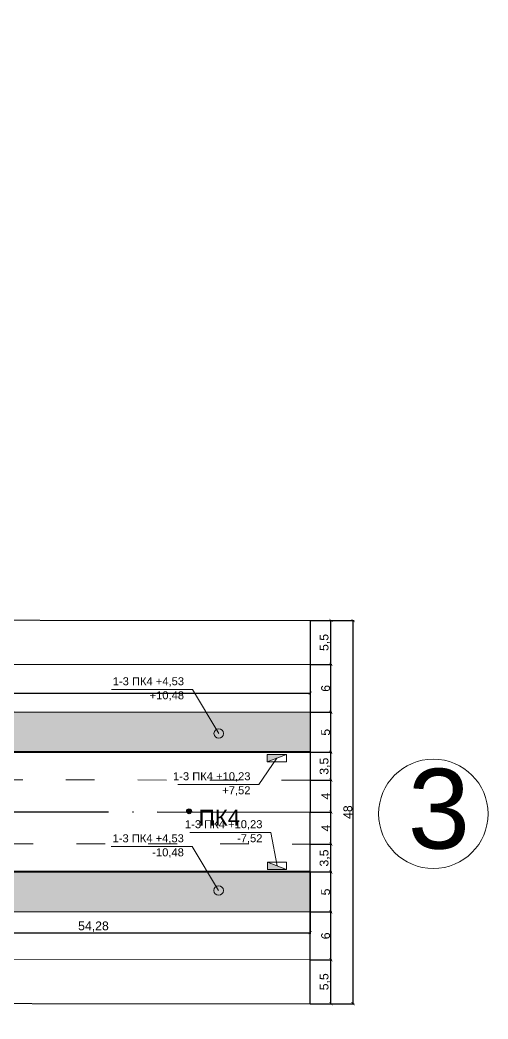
# Model space of a CAD drawing. Header units: millimetres. Extents: x -2123 to 5424, y -1286 to 835.
# Drawn here: x 1958.4 to 2016.9, y 3.3 to 128.4 of the extents above; entities that cross this region are included whole.
import ezdxf

# ---------------------------------------------------------------- set-up
doc = ezdxf.new("R2010")
doc.units = ezdxf.units.MM
doc.linetypes.add('ACAD_ISO03W100', pattern=[30, 12, -18])
doc.linetypes.add('ACAD_ISO04W100', pattern=[30, 24, -3, 0, -3])
doc.layers.get('0').update_dxf_attribs({"lineweight": 15})
for name, color, linetype, lineweight in [('1 Відмітки', 7, 'Continuous', 25), ('вертикалка', 6, 'Continuous', 15), ('Дор. Розм.', 7, 'Continuous', 50), ('дорога', 126, 'Continuous', 25), ('поздовжній профіль', 250, 'Continuous', 15), ('Позначки Наталії Симочко_Ном._пера__7', 7, 'Continuous', 18), ('Текст', 7, 'Continuous', 15), ('Інж. мережі', 205, 'Continuous', 18)]:
    doc.layers.add(name, color=color, linetype=linetype, lineweight=lineweight)
doc.layers.add('Вісь', color=170, linetype='ACAD_ISO04W100')
doc.layers.add('Осі', color=164, linetype='Continuous')
doc.layers.add('Озелення', color=7, linetype='Continuous', lineweight=15, true_color=0x2bad00)
doc.styles.get("Standard").update_dxf_attribs({"font": 'arial.ttf'})
doc.styles.add('СГЕНЕРИР_СТИЛЬ_1', font='arial.ttf')
doc.dimstyles.new('Переход', dxfattribs={"dimscale": 0.1, "dimtxt": 11, "dimasz": 4, "dimexe": 1.25, "dimexo": 0.625, "dimgap": 0.9, "dimtad": 1, "dimtxsty": 'Standard', "dimblk": 'ARCHTICK', "dimcen": 2.5, "dimadec": 0, "dimazin": 0, "dimtfac": 1, "dimtmove": 0, "dimatfit": 3, "dimldrblk": 'ARCHTICK', "dimfxl": 1, "dimarcsym": 0})

# ---------------------------------------------------------------- blocks, each defined once
blk = doc.blocks.new('6')
at = {"layer": '1 Відмітки', "transparency": 33554559}
h = blk.add_hatch(color=256, dxfattribs=at)
h.dxf.hatch_style = 1
edge = h.paths.add_edge_path()
edge.add_arc((-467.508, 342.132), 0.2, 0, 360)
at = {"layer": '1 Відмітки'}
blk.add_circle((-467.508, 342.132), 0.2, dxfattribs=at)
blk = doc.blocks.new('_ArchTick')
at = {"color": 0, "linetype": 'ByBlock', "const_width": 0.15}
blk.add_lwpolyline([(-0.5, -0.5), (0.5, 0.5)], dxfattribs=at)
blk = doc.blocks.new('*D730')
at = {"layer": 'Defpoints', "color": 0, "lineweight": 20, "transparency": 16777216}
for p in [(1994.68, 10.69), (1997.27, 10.69), (1994.67, 5.19)]:
    blk.add_point(p, dxfattribs=at)
at = {"layer": 'вертикалка', "color": 0, "lineweight": -2, "transparency": 16777216}
for p, q in [((1994.74, 10.69), (1997.4, 10.69)), ((1997.27, 5.19), (1997.27, 10.69)), ((1994.73, 5.19), (1997.4, 5.19))]:
    blk.add_line(p, q, dxfattribs=at)
at = {"layer": 'вертикалка', "color": 0, "lineweight": -2, "transparency": 16777216, "xscale": 0.4, "yscale": 0.4, "zscale": 0.4}
for p, rotation in [((1997.27, 10.69), 90), ((1997.27, 5.19), 270)]:
    blk.add_blockref('_ArchTick', p, dxfattribs=dict(at, rotation=rotation))
at = {"layer": 'вертикалка', "color": 0, "lineweight": 20, "transparency": 16777216, "insert": (1996.52, 7.94), "char_height": 1.1, "attachment_point": 5, "rotation": 90}
blk.add_mtext('5,5', dxfattribs=at)
blk = doc.blocks.new('*D731')
at = {"layer": 'Defpoints', "color": 0, "lineweight": 20, "transparency": 16777216}
for p in [(1994.68, 16.69), (1997.27, 16.69), (1994.68, 10.69)]:
    blk.add_point(p, dxfattribs=at)
at = {"layer": 'вертикалка', "color": 0, "lineweight": -2, "transparency": 16777216}
for p, q in [((1994.75, 16.69), (1997.4, 16.69)), ((1997.27, 10.69), (1997.27, 16.69)), ((1994.74, 10.69), (1997.4, 10.69))]:
    blk.add_line(p, q, dxfattribs=at)
at = {"layer": 'вертикалка', "color": 0, "lineweight": -2, "transparency": 16777216, "xscale": 0.4, "yscale": 0.4, "zscale": 0.4}
for p, rotation in [((1997.27, 16.69), 90), ((1997.27, 10.69), 270)]:
    blk.add_blockref('_ArchTick', p, dxfattribs=dict(at, rotation=rotation))
at = {"layer": 'вертикалка', "color": 0, "lineweight": 20, "transparency": 16777216, "insert": (1996.62, 13.69), "char_height": 1.1, "attachment_point": 5, "rotation": 90}
blk.add_mtext('6', dxfattribs=at)
blk = doc.blocks.new('*D732')
at = {"layer": 'Defpoints', "color": 0, "lineweight": 20, "transparency": 16777216}
for p in [(1994.69, 25.19), (1997.27, 25.19), (1994.69, 21.69)]:
    blk.add_point(p, dxfattribs=at)
at = {"layer": 'вертикалка', "color": 0, "lineweight": -2, "transparency": 16777216}
for p, q in [((1994.76, 25.19), (1997.4, 25.19)), ((1997.27, 21.69), (1997.27, 25.19)), ((1994.75, 21.69), (1997.4, 21.69))]:
    blk.add_line(p, q, dxfattribs=at)
at = {"layer": 'вертикалка', "color": 0, "lineweight": -2, "transparency": 16777216, "xscale": 0.4, "yscale": 0.4, "zscale": 0.4}
for p, rotation in [((1997.27, 25.19), 90), ((1997.27, 21.69), 270)]:
    blk.add_blockref('_ArchTick', p, dxfattribs=dict(at, rotation=rotation))
at = {"layer": 'вертикалка', "color": 0, "lineweight": 20, "transparency": 16777216, "insert": (1996.52, 23.44), "char_height": 1.1, "attachment_point": 5, "rotation": 90}
blk.add_mtext('3,5', dxfattribs=at)
blk = doc.blocks.new('*D733')
at = {"layer": 'Defpoints', "color": 0, "lineweight": 20, "transparency": 16777216}
for p in [(1994.7, 29.19), (1997.27, 29.19), (1994.69, 25.19)]:
    blk.add_point(p, dxfattribs=at)
at = {"layer": 'вертикалка', "color": 0, "lineweight": -2, "transparency": 16777216}
for p, q in [((1994.76, 29.19), (1997.4, 29.19)), ((1997.27, 25.19), (1997.27, 29.19)), ((1994.76, 25.19), (1997.4, 25.19))]:
    blk.add_line(p, q, dxfattribs=at)
at = {"layer": 'вертикалка', "color": 0, "lineweight": -2, "transparency": 16777216, "xscale": 0.4, "yscale": 0.4, "zscale": 0.4}
for p, rotation in [((1997.27, 29.19), 90), ((1997.27, 25.19), 270)]:
    blk.add_blockref('_ArchTick', p, dxfattribs=dict(at, rotation=rotation))
at = {"layer": 'вертикалка', "color": 0, "lineweight": 20, "transparency": 16777216, "insert": (1996.63, 27.19), "char_height": 1.1, "attachment_point": 5, "rotation": 90}
blk.add_mtext('4', dxfattribs=at)
blk = doc.blocks.new('*D734')
at = {"layer": 'Defpoints', "color": 0, "lineweight": 20, "transparency": 16777216}
for p in [(1994.7, 33.19), (1997.27, 33.19), (1994.7, 29.19)]:
    blk.add_point(p, dxfattribs=at)
at = {"layer": 'вертикалка', "color": 0, "lineweight": -2, "transparency": 16777216}
for p, q in [((1994.76, 33.19), (1997.4, 33.19)), ((1997.27, 29.19), (1997.27, 33.19)), ((1994.76, 29.19), (1997.4, 29.19))]:
    blk.add_line(p, q, dxfattribs=at)
at = {"layer": 'вертикалка', "color": 0, "lineweight": -2, "transparency": 16777216, "xscale": 0.4, "yscale": 0.4, "zscale": 0.4}
for p, rotation in [((1997.27, 33.19), 90), ((1997.27, 29.19), 270)]:
    blk.add_blockref('_ArchTick', p, dxfattribs=dict(at, rotation=rotation))
at = {"layer": 'вертикалка', "color": 0, "lineweight": 20, "transparency": 16777216, "insert": (1996.63, 31.19), "char_height": 1.1, "attachment_point": 5, "rotation": 90}
blk.add_mtext('4', dxfattribs=at)
blk = doc.blocks.new('*D735')
at = {"layer": 'Defpoints', "color": 0, "lineweight": 20, "transparency": 16777216}
for p in [(1994.71, 36.69), (1997.27, 36.69), (1994.7, 33.19)]:
    blk.add_point(p, dxfattribs=at)
at = {"layer": 'вертикалка', "color": 0, "lineweight": -2, "transparency": 16777216}
for p, q in [((1994.77, 36.69), (1997.4, 36.69)), ((1997.27, 33.19), (1997.27, 36.69)), ((1994.76, 33.19), (1997.4, 33.19))]:
    blk.add_line(p, q, dxfattribs=at)
at = {"layer": 'вертикалка', "color": 0, "lineweight": -2, "transparency": 16777216, "xscale": 0.4, "yscale": 0.4, "zscale": 0.4}
for p, rotation in [((1997.27, 36.69), 90), ((1997.27, 33.19), 270)]:
    blk.add_blockref('_ArchTick', p, dxfattribs=dict(at, rotation=rotation))
at = {"layer": 'вертикалка', "color": 0, "lineweight": 20, "transparency": 16777216, "insert": (1996.52, 34.94), "char_height": 1.1, "attachment_point": 5, "rotation": 90}
blk.add_mtext('3,5', dxfattribs=at)
blk = doc.blocks.new('*D736')
at = {"layer": 'Defpoints', "color": 0, "lineweight": 20, "transparency": 16777216}
for p in [(1994.71, 41.69), (1997.27, 41.69), (1994.71, 36.69)]:
    blk.add_point(p, dxfattribs=at)
at = {"layer": 'вертикалка', "color": 0, "lineweight": -2, "transparency": 16777216}
for p, q in [((1994.77, 41.69), (1997.4, 41.69)), ((1997.27, 36.69), (1997.27, 41.69)), ((1994.77, 36.69), (1997.4, 36.69))]:
    blk.add_line(p, q, dxfattribs=at)
at = {"layer": 'вертикалка', "color": 0, "lineweight": -2, "transparency": 16777216, "xscale": 0.4, "yscale": 0.4, "zscale": 0.4}
for p, rotation in [((1997.27, 41.69), 90), ((1997.27, 36.69), 270)]:
    blk.add_blockref('_ArchTick', p, dxfattribs=dict(at, rotation=rotation))
at = {"layer": 'вертикалка', "color": 0, "lineweight": 20, "transparency": 16777216, "insert": (1996.62, 39.19), "char_height": 1.1, "attachment_point": 5, "rotation": 90}
blk.add_mtext('5', dxfattribs=at)
blk = doc.blocks.new('*D737')
at = {"layer": 'Defpoints', "color": 0, "lineweight": 20, "transparency": 16777216}
for p in [(1994.72, 47.69), (1997.27, 47.69), (1994.71, 41.69)]:
    blk.add_point(p, dxfattribs=at)
at = {"layer": 'вертикалка', "color": 0, "lineweight": -2, "transparency": 16777216}
for p, q in [((1994.78, 47.69), (1997.4, 47.69)), ((1997.27, 41.69), (1997.27, 47.69)), ((1994.77, 41.69), (1997.4, 41.69))]:
    blk.add_line(p, q, dxfattribs=at)
at = {"layer": 'вертикалка', "color": 0, "lineweight": -2, "transparency": 16777216, "xscale": 0.4, "yscale": 0.4, "zscale": 0.4}
for p, rotation in [((1997.27, 47.69), 90), ((1997.27, 41.69), 270)]:
    blk.add_blockref('_ArchTick', p, dxfattribs=dict(at, rotation=rotation))
at = {"layer": 'вертикалка', "color": 0, "lineweight": 20, "transparency": 16777216, "insert": (1996.62, 44.69), "char_height": 1.1, "attachment_point": 5, "rotation": 90}
blk.add_mtext('6', dxfattribs=at)
blk = doc.blocks.new('*D738')
at = {"layer": 'Defpoints', "color": 0, "lineweight": 20, "transparency": 16777216}
for p in [(1994.73, 53.19), (1997.27, 53.19), (1994.72, 47.69)]:
    blk.add_point(p, dxfattribs=at)
at = {"layer": 'вертикалка', "color": 0, "lineweight": -2, "transparency": 16777216}
for p, q in [((1994.79, 53.19), (1997.4, 53.19)), ((1997.27, 47.69), (1997.27, 53.19)), ((1994.78, 47.69), (1997.4, 47.69))]:
    blk.add_line(p, q, dxfattribs=at)
at = {"layer": 'вертикалка', "color": 0, "lineweight": -2, "transparency": 16777216, "xscale": 0.4, "yscale": 0.4, "zscale": 0.4}
for p, rotation in [((1997.27, 53.19), 90), ((1997.27, 47.69), 270)]:
    blk.add_blockref('_ArchTick', p, dxfattribs=dict(at, rotation=rotation))
at = {"layer": 'вертикалка', "color": 0, "lineweight": 20, "transparency": 16777216, "insert": (1996.52, 50.44), "char_height": 1.1, "attachment_point": 5, "rotation": 90}
blk.add_mtext('5,5', dxfattribs=at)
blk = doc.blocks.new('*D739')
at = {"layer": 'Defpoints', "color": 0, "lineweight": 20, "transparency": 16777216}
for p in [(1994.67, 53.19), (2000.05, 53.19), (1994.67, 5.19)]:
    blk.add_point(p, dxfattribs=at)
at = {"layer": 'вертикалка', "color": 0, "lineweight": -2, "transparency": 16777216}
for p, q in [((1994.73, 53.19), (2000.18, 53.19)), ((2000.05, 5.19), (2000.05, 53.19)), ((1994.73, 5.19), (2000.18, 5.19))]:
    blk.add_line(p, q, dxfattribs=at)
at = {"layer": 'вертикалка', "color": 0, "lineweight": -2, "transparency": 16777216, "xscale": 0.4, "yscale": 0.4, "zscale": 0.4}
for p, rotation in [((2000.05, 53.19), 90), ((2000.05, 5.19), 270)]:
    blk.add_blockref('_ArchTick', p, dxfattribs=dict(at, rotation=rotation))
at = {"layer": 'вертикалка', "color": 0, "lineweight": 20, "transparency": 16777216, "insert": (1999.4, 29.19), "char_height": 1.1, "attachment_point": 5, "rotation": 90}
blk.add_mtext('48', dxfattribs=at)
blk = doc.blocks.new('*D740')
at = {"layer": 'Defpoints', "color": 0, "lineweight": 20, "transparency": 16777216}
for p in [(1940.41, 21.75), (1994.69, 21.69), (1994.69, 14.09)]:
    blk.add_point(p, dxfattribs=at)
at = {"layer": 'вертикалка', "color": 0, "lineweight": -2, "transparency": 16777216}
for p, q in [((1940.41, 21.69), (1940.41, 13.96)), ((1994.69, 21.63), (1994.69, 13.96)), ((1940.41, 14.09), (1994.69, 14.09))]:
    blk.add_line(p, q, dxfattribs=at)
at = {"layer": 'вертикалка', "color": 0, "lineweight": -2, "transparency": 16777216, "xscale": 0.4, "yscale": 0.4, "zscale": 0.4, "rotation": 180}
blk.add_blockref('_ArchTick', (1940.41, 14.09), dxfattribs=at)
at = {"layer": 'вертикалка', "color": 0, "lineweight": -2, "transparency": 16777216, "xscale": 0.4, "yscale": 0.4, "zscale": 0.4}
blk.add_blockref('_ArchTick', (1994.69, 14.09), dxfattribs=at)
at = {"layer": 'вертикалка', "color": 0, "lineweight": 20, "transparency": 16777216, "insert": (1967.55, 14.84), "char_height": 1.1, "attachment_point": 5}
blk.add_mtext('54,28', dxfattribs=at)
blk = doc.blocks.new('столб')
at = {"layer": 'поздовжній профіль', "color": 160}
for points in [[(-500, 0, 0, 0, 0), (-1000, 0, 350, 0, 0), (-1700, 0, 0, 0, 0)], [(500, 0, 0, 0, 0), (1000, 0, 350, 0, 0), (1700, 0, 0, 0, 0)]]:
    blk.add_lwpolyline(points, format="xyseb", dxfattribs=at)
blk.add_circle((0, 0), 500, dxfattribs=at)
blk = doc.blocks.new('*D925')
at = {"layer": 'Defpoints', "color": 0, "transparency": 16777216}
for p in [(1994.71, 44.08), (1883.4, 41.82), (1994.71, 41.69)]:
    blk.add_point(p, dxfattribs=at)
at = {"layer": 'Інж. мережі', "color": 0, "lineweight": -2, "transparency": 16777216}
for p, q in [((1883.4, 41.88), (1883.4, 44.21)), ((1883.4, 44.08), (1994.71, 44.08)), ((1994.71, 41.75), (1994.71, 44.21))]:
    blk.add_line(p, q, dxfattribs=at)
at = {"layer": 'Інж. мережі', "color": 0, "lineweight": -2, "transparency": 16777216, "xscale": 0.4, "yscale": 0.4, "zscale": 0.4, "rotation": 180}
blk.add_blockref('_ArchTick', (1883.4, 44.08), dxfattribs=at)
at = {"layer": 'Інж. мережі', "color": 0, "lineweight": -2, "transparency": 16777216, "xscale": 0.4, "yscale": 0.4, "zscale": 0.4}
blk.add_blockref('_ArchTick', (1994.71, 44.08), dxfattribs=at)
at = {"layer": 'Інж. мережі', "color": 0, "transparency": 16777216, "insert": (1939.05, 44.83), "char_height": 1.1, "attachment_point": 5}
blk.add_mtext('111,32', dxfattribs=at)
blk = doc.blocks.new('*D985')
at = {"layer": 'Defpoints', "color": 0, "transparency": 16777216}
for p in [(1994.68, 21.69), (1997.27, 21.69), (1994.68, 16.69)]:
    blk.add_point(p, dxfattribs=at)
at = {"layer": 'Інж. мережі', "color": 0, "lineweight": -2, "transparency": 16777216}
for p, q in [((1994.75, 21.69), (1997.4, 21.69)), ((1997.27, 16.69), (1997.27, 21.69)), ((1994.75, 16.69), (1997.4, 16.69))]:
    blk.add_line(p, q, dxfattribs=at)
at = {"layer": 'Інж. мережі', "color": 0, "lineweight": -2, "transparency": 16777216, "xscale": 0.4, "yscale": 0.4, "zscale": 0.4}
for p, rotation in [((1997.27, 21.69), 90), ((1997.27, 16.69), 270)]:
    blk.add_blockref('_ArchTick', p, dxfattribs=dict(at, rotation=rotation))
at = {"layer": 'Інж. мережі', "color": 0, "transparency": 16777216, "insert": (1996.62, 19.19), "char_height": 1.1, "attachment_point": 5, "rotation": 90}
blk.add_mtext('5', dxfattribs=at)

msp = doc.modelspace()

# ---------------------------------------------------------------- hatches: boundary and pattern name
at = {"layer": 'вертикалка'}
h = msp.add_hatch(color=0, dxfattribs=at)
h.dxf.hatch_style = 1
h.paths.add_polyline_path([(1991.716, 36.404), (1989.316, 36.404), (1989.316, 35.504)])
h = msp.add_hatch(color=0, dxfattribs=at)
h.dxf.hatch_style = 1
h.paths.add_polyline_path([(1991.737, 22.005), (1989.337, 22.005), (1989.337, 22.905)])
at = {"layer": 'Озелення', "lineweight": 20}
h = msp.add_hatch(dxfattribs=at)
h.set_pattern_fill('GRASS', color=0, scale=0.1)
h.paths.add_polyline_path([(1595.841, 42.076), (1581.276, 42.092), (1581.035, 40.819), (1580.766, 39.29), (1580.515, 37.744), (1580.418, 37.093), (1598.835, 37.072), (1598.837, 39.072, 0.4142136)])
h.paths.add_polyline_path([(1581.276, 42.092), (1579.535, 42.094), (1579.529, 37.094), (1580.418, 37.093), (1580.515, 37.744), (1580.766, 39.29), (1581.035, 40.819)])
h.paths.add_polyline_path([(1624.83, 21.03), (1625.028, 22.043), (1579.512, 22.094), (1579.506, 17.094), (1624.745, 17.043)])
h.paths.add_polyline_path([(1649.878, 19.436, -0.4145469), (1652.386, 21.94), (1640.351, 21.965), (1639.374, 20.483, -0.2521436), (1639.644, 19.982, -1), (1638.444, 19.982, -0.5972608), (1639.374, 20.483), (1640.391, 22.025), (1625.028, 22.043), (1624.83, 21.03), (1624.745, 17.043), (1651.751, 17.012, -0.3413729)])
h.paths.add_polyline_path([(1660.449, 22.002), (1640.391, 22.025), (1640.351, 21.965), (1652.386, 21.94, 0.4145469), (1649.878, 19.436, 0.3413729), (1651.751, 17.012), (1660.625, 17.002, -0.2963597), (1660.476, 17.23)])
h.paths.add_polyline_path([(1663.815, 19.999), (1663.818, 21.999), (1660.949, 22.002), (1660.962, 19.608, -1.0028232), (1661.962, 19.61, -0.9971848), (1660.962, 19.608), (1660.976, 17.233, -0.2999659), (1660.826, 17.002, 0.4128913)])
h.paths.add_polyline_path([(1801.302, -172.339, 0.4142136), (1798.076, -169.584), (1800.571, -201.333), (1801.096, -201.421), (1802.042, -201.58), (1802.988, -201.736), (1803.62, -201.84)])
h.paths.add_polyline_path([(1777.389, -171.378), (1777.153, -171.397, 0.4142136), (1774.397, -174.623), (1776.131, -196.693), (1776.357, -196.742), (1777.313, -196.944), (1778.269, -197.144), (1779.225, -197.342), (1779.238, -197.344)])
h.paths.add_polyline_path([(1779.238, -197.345), (1778.269, -197.144), (1777.313, -196.944), (1776.357, -196.742), (1776.131, -196.693), (1776.704, -203.98), (1779.694, -203.745)])
h.paths.add_polyline_path([(1994.689, 21.692), (1940.412, 21.754), (1940.41, 19.754, 0.4142136), (1943.406, 16.751), (1994.684, 16.692)])
h.paths.add_polyline_path([(1994.712, 41.692), (1907.341, 41.792), (1903.632, 41.004), (1898.312, 40.062), (1892.865, 39.018), (1890.065, 38.369), (1887.198, 37.588), (1884.807, 36.817), (1994.706, 36.692)])

# ---------------------------------------------------------------- linework, layer by layer
at = {"layer": 'вертикалка', "color": 0}
for p, q in [((1991.716, 36.404), (1989.316, 35.504)), ((1991.737, 22.005), (1989.337, 22.905))]:
    msp.add_line(p, q, dxfattribs=at)
for points in [[(1989.316, 36.404), (1989.316, 35.504), (1991.716, 35.504), (1991.716, 36.404)], [(1989.337, 22.005), (1989.337, 22.905), (1991.737, 22.905), (1991.737, 22.005)]]:
    msp.add_lwpolyline(points, close=True, dxfattribs=at)
at = {"layer": 'Вісь', "color": 18, "true_color": 0x000000}
msp.add_lwpolyline([(1764.847, 29.454), (1994.698, 29.192)], dxfattribs=at)
at = {"layer": 'Дор. Розм.', "color": 18, "true_color": 0x000000}
msp.add_lwpolyline([(1994.706, 36.692), (1880.39, 36.822, -0.1731783), (1855.065, 45.897), (1796.259, 94.141, -0.204102), (1781.753, 121.933), (1780.958, 132.041)], format="xyb", dxfattribs=at)
msp.add_lwpolyline([(1940.412, 21.754), (1994.689, 21.692)], dxfattribs=at)
at = {"layer": 'дорога', "color": 18, "true_color": 0x000000}
for points in [[(1787.494, 111.679), (1854.269, 56.898, 0.1731783), (1879.594, 47.823), (1994.719, 47.692)], [(1880.39, 36.822), (1880.392, 38.822, -0.4142136), (1883.396, 41.819), (1994.712, 41.692)], [(1940.412, 21.754), (1940.41, 19.754, 0.4142136), (1943.406, 16.751), (1994.684, 16.692)]]:
    msp.add_lwpolyline(points, format="xyb", dxfattribs=at)
for points in [[(1859.358, 53.346), (1994.669, 53.192)], [(1994.671, 5.192), (1994.725, 53.192)], [(1855.371, 5.351), (1994.671, 5.192)]]:
    msp.add_lwpolyline(points, dxfattribs=at)
at = {"layer": 'дорога', "color": 18, "lineweight": 20, "true_color": 0x000000}
msp.add_lwpolyline([(1799.997, -47.223), (1847.58, -0.601, -0.1965582), (1875.62, 10.828), (1994.677, 10.692)], format="xyb", dxfattribs=at)
at = {"layer": 'Осі', "color": 18, "linetype": 'ACAD_ISO03W100', "lineweight": 20, "ltscale": 0.3, "true_color": 0x000000}
for points in [[(1994.702, 33.192), (1880.386, 33.322, -0.1554092), (1852.496, 42.794), (1818.466, 70.712)], [(1815.57, -15.168), (1844.55, 13.233, -0.1817468), (1875.416, 25.328), (1994.693, 25.192)]]:
    msp.add_lwpolyline(points, format="xyb", dxfattribs=at)
at = {"layer": 'Позначки Наталії Симочко_Ном._пера__7', "color": 7, "linetype": 'Continuous', "lineweight": 18}
for points in [[(1983.238, 39.04), (1979.943, 44.541), (1969.792, 44.542)], [(1990.516, 35.954), (1988.263, 32.642), (1978.112, 32.643)], [(1990.537, 22.455), (1989.759, 26.638), (1979.608, 26.638)], [(1983.216, 19.371), (1979.921, 24.872), (1969.77, 24.873)]]:
    msp.add_lwpolyline(points, dxfattribs=at)
at = {"layer": 'Текст', "color": 18, "lineweight": 20, "true_color": 0x000000}
msp.add_circle((2010.096, 28.971, -6.649), 6.847, dxfattribs=at)

# ---------------------------------------------------------------- block references
at = {"color": 0, "yscale": 0.001200000000244471, "zscale": 0.001200000000244471}
for p, xscale, rotation in [((1983.238, 39.04), 0.001200000000244471, 358.3186143415654), ((1983.216, 19.371), -0.001200000000244471, 181.5510724421202)]:
    msp.add_blockref('столб', p, dxfattribs=dict(at, xscale=xscale, rotation=rotation))
at = {"layer": '1 Відмітки', "color": 0, "xscale": 1.5, "yscale": 1.5, "zscale": 1.5}
msp.add_blockref('6', (2680.783, -483.905), dxfattribs=at)
msp.add_blockref('6', (2680.783, -483.905), dxfattribs=at)

# ---------------------------------------------------------------- texts
at = {"layer": '1 Відмітки', "color": 0, "insert": (1980.72, 29.493), "char_height": 2, "attachment_point": 1}
msp.add_mtext_dynamic_manual_height_columns('ПК4', width=7.02543, gutter_width=12.5, heights=[0], dxfattribs=at)
at = {"layer": 'Позначки Наталії Симочко_Ном._пера__7', "color": 7, "linetype": 'Continuous', "lineweight": 18, "char_height": 1, "attachment_point": 3, "rotation": 359.99176, "line_spacing_factor": 1.053334, "style": 'СГЕНЕРИР_СТИЛЬ_1'}
for s, insert in [('\\A1;{\\pqr;\\fArial|b0|i0|c204|p38;1-3 ПК4\\fArial|b0|i0|c204|p38; \\fArial|b0|i0|c204|p38;+4,53\\P\\pqr;\\fArial|b0|i0|c204|p38;+10,48  }', (1978.891, 46.08)), ('\\A1;{\\pqr;\\fArial|b0|i0|c204|p38;1-3 ПК4 +\\fArial|b0|i0|c204|p38;10\\fArial|b0|i0|c204|p38;,\\fArial|b0|i0|c204|p38;23\\P\\pqr;\\fArial|b0|i0|c204|p38;+7,52  }', (1987.21, 34.181)), ('\\A1;{\\pqr;\\fArial|b0|i0|c204|p38;1-3 ПК4 +10,23\\P\\pqr;\\fArial|b0|i0|c204|p38;-\\fArial|b0|i0|c204|p38;7,52\\fArial|b0|i0|c204|p38; }', (1988.707, 28.176)), ('\\A1;{\\pqr;\\fArial|b0|i0|c204|p38;1-3 ПК4 +4,53\\P\\pqr;\\fArial|b0|i0|c204|p38;-\\fArial|b0|i0|c204|p38;10,48  }', (1978.869, 26.411))]:
    msp.add_mtext(s, dxfattribs=dict(at, insert=insert))
at = {"layer": 'Текст', "color": 18, "true_color": 0x000000, "insert": (2006.91, 34.618, -6.649), "char_height": 10, "attachment_point": 1}
msp.add_mtext_dynamic_manual_height_columns('3', width=4.68276, gutter_width=12.5, heights=[0], dxfattribs=at)

# ---------------------------------------------------------------- dimensions: what is measured, and where the dimension line sits
at = {"layer": 'вертикалка', "color": 5, "lineweight": 20}
for base, p1, p2, picture, middle in [((2000.054, 53.192), (1994.671, 5.192), (1994.669, 53.192), '*D739', (1999.402, 29.192)), ((1997.273, 53.192), (1994.719, 47.692), (1994.725, 53.192), '*D738', (1996.525, 50.442)), ((1997.273, 47.692), (1994.712, 41.692), (1994.719, 47.692), '*D737', (1996.622, 44.692)), ((1997.273, 41.692), (1994.706, 36.692), (1994.712, 41.692), '*D736', (1996.624, 39.192)), ((1997.273, 36.692), (1994.702, 33.192), (1994.706, 36.692), '*D735', (1996.522, 34.942)), ((1997.273, 33.192), (1994.698, 29.192), (1994.702, 33.192), '*D734', (1996.633, 31.192)), ((1997.273, 29.192), (1994.693, 25.192), (1994.698, 29.192), '*D733', (1996.633, 27.192)), ((1997.273, 25.192), (1994.689, 21.692), (1994.693, 25.192), '*D732', (1996.522, 23.442)), ((1997.273, 16.692), (1994.677, 10.692), (1994.684, 16.692), '*D731', (1996.622, 13.692)), ((1997.273, 10.692), (1994.671, 5.192), (1994.677, 10.692), '*D730', (1996.525, 7.942))]:
    dim = msp.add_linear_dim(base=base, p1=p1, p2=p2, angle=90, dimstyle='Переход', dxfattribs=at)
    dim.commit()
    dim.dimension.update_dxf_attribs({"geometry": picture, "text_midpoint": middle})
dim = msp.add_linear_dim(base=(1994.689, 14.087), p1=(1940.412, 21.754), p2=(1994.689, 21.692), dimstyle='Переход', dxfattribs=at)
dim.commit()
dim.dimension.update_dxf_attribs({"geometry": '*D740', "text_midpoint": (1967.551, 14.838)})
at = {"layer": 'Інж. мережі'}
dim = msp.add_linear_dim(base=(1994.712, 44.082), p1=(1883.396, 41.819), p2=(1994.712, 41.692), dimstyle='Переход', dxfattribs=at)
dim.commit()
dim.dimension.update_dxf_attribs({"geometry": '*D925', "text_midpoint": (1939.054, 44.833)})
dim = msp.add_aligned_dim(p1=(1994.684, 16.692), p2=(1994.684, 21.692), distance=-2.59, dimstyle='Переход', dxfattribs=at)
dim.commit()
dim.dimension.update_dxf_attribs({"geometry": '*D985', "text_midpoint": (1996.624, 19.192)})

doc.saveas('drawing.dxf')
